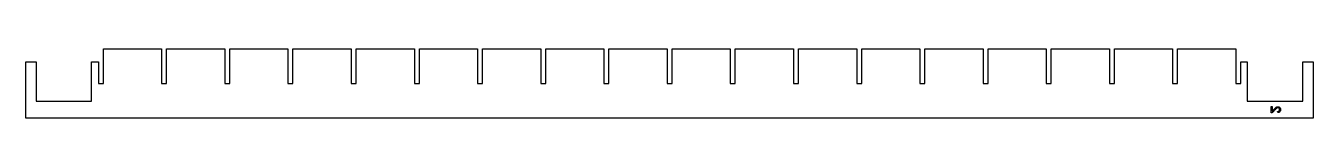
# Model space of a CAD drawing. Header units: millimetres. Extents: x -489 to 0, y 0 to 27.
import ezdxf

# ---------------------------------------------------------------- set-up
doc = ezdxf.new("R2010")
doc.units = ezdxf.units.MM
doc.layers.get('0').update_dxf_attribs({"linetype": 'CONTINUOUS'})

msp = doc.modelspace()

# ---------------------------------------------------------------- linework, layer by layer
for p, q in [((-16.03, 2.07), (-16.03, 4.44)), ((-16.03, 4.44), (-15.61, 4.44)), ((-15.61, 4.44), (-15.61, 2.68)), ((-13.47, 2.15), (-13.52, 2.61))]:
    msp.add_line(p, q)
msp.add_lwpolyline([(-464, 21.5), (-461.4, 21.5), (-461.4, 13.25), (-459.5, 13.25), (-459.5, 26.5), (-437.4, 26.5), (-437.4, 13.25), (-435.5, 13.25), (-435.5, 26.5), (-413.4, 26.5), (-413.4, 13.25), (-411.5, 13.25), (-411.5, 26.5), (-389.4, 26.5), (-389.4, 13.25), (-387.5, 13.25), (-387.5, 26.5), (-365.4, 26.5), (-365.4, 13.25), (-363.5, 13.25), (-363.5, 26.5), (-341.4, 26.5), (-341.4, 13.25), (-339.5, 13.25), (-339.5, 26.5), (-317.4, 26.5), (-317.4, 13.25), (-315.5, 13.25), (-315.5, 26.5), (-293.4, 26.5), (-293.4, 13.25), (-291.5, 13.25), (-291.5, 26.5), (-269.4, 26.5), (-269.4, 13.25), (-267.5, 13.25), (-267.5, 26.5), (-245.4, 26.5), (-245.4, 13.25), (-243.5, 13.25), (-243.5, 26.5), (-221.4, 26.5), (-221.4, 13.25), (-219.5, 13.25), (-219.5, 26.5), (-197.4, 26.5), (-197.4, 13.25), (-195.5, 13.25), (-195.5, 26.5), (-173.4, 26.5), (-173.4, 13.25), (-171.5, 13.25), (-171.5, 26.5), (-149.4, 26.5), (-149.4, 13.25), (-147.5, 13.25), (-147.5, 26.5), (-125.4, 26.5), (-125.4, 13.25), (-123.5, 13.25), (-123.5, 26.5), (-101.4, 26.5), (-101.4, 13.25), (-99.5, 13.25), (-99.5, 26.5), (-77.4, 26.5), (-77.4, 13.25), (-75.5, 13.25), (-75.5, 26.5), (-53.4, 26.5), (-53.4, 13.25), (-51.5, 13.25), (-51.5, 26.5), (-29.4, 26.5), (-29.4, 13.25), (-27.5, 13.25), (-27.5, 21.5), (-25.05, 21.5), (-25.05, 6.5), (-4, 6.5), (-4, 21.5), (0, 21.5), (0, 0), (-489, 0), (-489, 21.5), (-485, 21.5), (-485, 6.5), (-464, 6.5)], close=True)
for points, knots in [([(-15.72, 2.12), (-15.77, 2.11), (-15.82, 2.09), (-15.92, 2.07), (-15.98, 2.07), (-16.03, 2.07)], [0, 0, 0, 0, 0.01574212, 0.01574212, 0.03148394, 0.03148394, 0.03148394, 0.03148394]), ([(-15.25, 2.41), (-15.32, 2.35), (-15.39, 2.3), (-15.55, 2.2), (-15.63, 2.16), (-15.72, 2.12)], [0, 0, 0, 0, 0.02809688, 0.02809688, 0.05629676, 0.05629676, 0.05629676, 0.05629676]), ([(-15.61, 2.68), (-15.56, 2.71), (-15.52, 2.74), (-15.44, 2.8), (-15.4, 2.83), (-15.37, 2.87)], [0, 0, 0, 0, 0.01609035, 0.01609035, 0.03213743, 0.03213743, 0.03213743, 0.03213743]), ([(-15.37, 2.87), (-15.28, 2.96), (-15.22, 3.02), (-15.06, 3.2), (-14.99, 3.29), (-14.92, 3.38)], [0, 0, 0, 0, 0.03839616, 0.03839616, 0.07364951, 0.07364951, 0.07364951, 0.07364951]), ([(-14.7, 2.99), (-14.79, 2.89), (-14.87, 2.78), (-15.06, 2.59), (-15.14, 2.51), (-15.25, 2.41)], [0, 0, 0, 0, 0.03959776, 0.03959776, 0.08002143, 0.08002143, 0.08002143, 0.08002143]), ([(-14.92, 3.38), (-14.82, 3.49), (-14.72, 3.61), (-14.5, 3.84), (-14.41, 3.93), (-14.29, 4.05)], [0, 0, 0, 0, 0.04631413, 0.04631413, 0.09461597, 0.09461597, 0.09461597, 0.09461597]), ([(-13.95, 3.78), (-14.1, 3.64), (-14.22, 3.54), (-14.47, 3.27), (-14.59, 3.13), (-14.7, 2.99)], [0, 0, 0, 0, 0.0628325, 0.0628325, 0.1226173, 0.1226173, 0.1226173, 0.1226173]), ([(-14.29, 4.05), (-14.22, 4.11), (-14.15, 4.17), (-14.01, 4.27), (-13.94, 4.3), (-13.85, 4.34)], [0, 0, 0, 0, 0.02647359, 0.02647359, 0.05322688, 0.05322688, 0.05322688, 0.05322688]), ([(-13.42, 3.98), (-13.53, 3.97), (-13.61, 3.96), (-13.79, 3.89), (-13.87, 3.83), (-13.95, 3.78)], [0, 0, 0, 0, 0.03242722, 0.03242722, 0.06443059, 0.06443059, 0.06443059, 0.06443059]), ([(-13.85, 4.34), (-13.78, 4.37), (-13.71, 4.4), (-13.57, 4.42), (-13.5, 4.43), (-13.43, 4.43)], [0, 0, 0, 0, 0.02182101, 0.02182101, 0.04364847, 0.04364847, 0.04364847, 0.04364847]), ([(-13.52, 2.61), (-13.42, 2.61), (-13.32, 2.62), (-13.14, 2.68), (-13.07, 2.73), (-12.99, 2.8)], [0, 0, 0, 0, 0.02939602, 0.02939602, 0.05899583, 0.05899583, 0.05899583, 0.05899583]), ([(-12.7, 2.5), (-12.82, 2.4), (-12.92, 2.31), (-13.18, 2.2), (-13.32, 2.18), (-13.47, 2.15)], [0, 0, 0, 0, 0.04814892, 0.04814892, 0.09594635, 0.09594635, 0.09594635, 0.09594635]), ([(-13.43, 4.43), (-13.29, 4.42), (-13.16, 4.41), (-12.92, 4.31), (-12.82, 4.22), (-12.72, 4.13)], [0, 0, 0, 0, 0.04040015, 0.04040015, 0.08080259, 0.08080259, 0.08080259, 0.08080259]), ([(-12.98, 3.79), (-13.04, 3.85), (-13.1, 3.9), (-13.25, 3.97), (-13.33, 3.97), (-13.42, 3.98)], [0, 0, 0, 0, 0.02524079, 0.02524079, 0.05048129, 0.05048129, 0.05048129, 0.05048129]), ([(-12.99, 2.8), (-12.93, 2.88), (-12.87, 2.95), (-12.81, 3.12), (-12.8, 3.21), (-12.8, 3.31)], [0, 0, 0, 0, 0.03041896, 0.03041896, 0.06072049, 0.06072049, 0.06072049, 0.06072049]), ([(-12.8, 3.31), (-12.8, 3.4), (-12.81, 3.49), (-12.87, 3.65), (-12.92, 3.72), (-12.98, 3.79)], [0, 0, 0, 0, 0.02713002, 0.02713002, 0.05434516, 0.05434516, 0.05434516, 0.05434516]), ([(-12.72, 4.13), (-12.62, 4), (-12.54, 3.89), (-12.45, 3.62), (-12.44, 3.47), (-12.43, 3.32)], [0, 0, 0, 0, 0.04901578, 0.04901578, 0.09771518, 0.09771518, 0.09771518, 0.09771518]), ([(-12.43, 3.32), (-12.44, 3.17), (-12.45, 3.02), (-12.53, 2.75), (-12.61, 2.64), (-12.7, 2.5)], [0, 0, 0, 0, 0.04444693, 0.04444693, 0.08922773, 0.08922773, 0.08922773, 0.08922773])]:
    msp.add_open_spline(points, degree=3, knots=knots)

doc.saveas('drawing.dxf')
